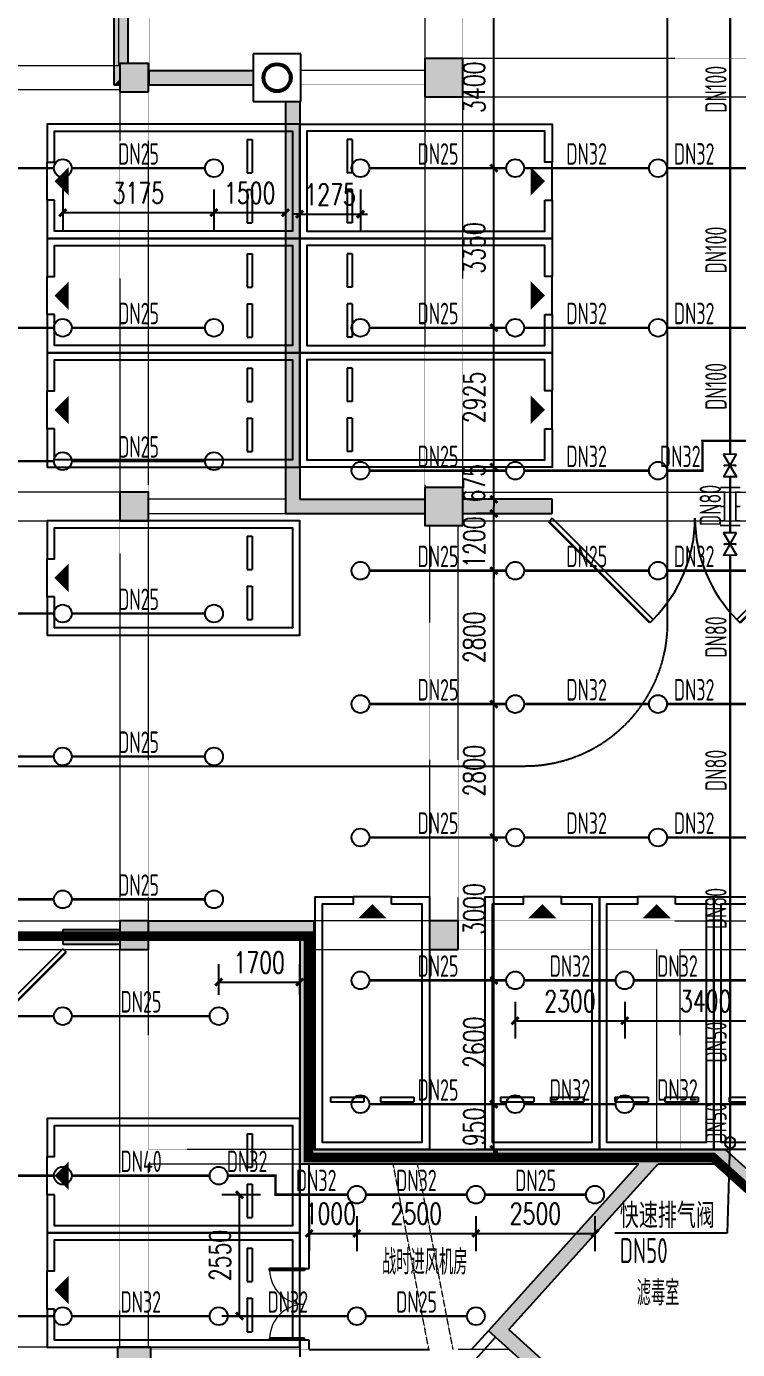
# Model space of a CAD drawing. Extents: x 6824721 to 16538177, y 2478193 to 6665639.
# Drawn here: x 8849452 to 8864383, y 2838751 to 2866526 of the extents above; entities that cross this region are included whole.
import ezdxf

# ---------------------------------------------------------------- set-up
doc = ezdxf.new("R2010")
doc.units = 0
doc.header["$LTSCALE"] = 10
doc.linetypes.add('__DASH', pattern=[0.35, 0.25, -0.1])
doc.linetypes.add('DASH', pattern=[0.35, 0.25, -0.1])
for name, color, linetype in [('0-wo', 8, 'Continuous'), ('00-停车位', 67, 'Continuous'), ('PUB_HATCH', 8, 'Continuous'), ('S-梁-虚线', 4, 'DASH'), ('W-EQUIP_喷头', 7, 'Continuous'), ('W-PIPE-喷淋中', 6, 'Continuous'), ('W-TEXT_喷淋', 7, 'Continuous'), ('W-TWT_DIM', 3, 'Continuous'), ('W-TWT_LEAD', 3, 'Continuous'), ('W-VALVE_喷淋', 7, 'Continuous'), ('WALL', 9, 'Continuous')]:
    doc.layers.add(name, color=color, linetype=linetype)
doc.layers.add('钢梁', color=141, linetype='Continuous', lineweight=18)
doc.styles.add('8B2_02', font='tssdeng.shx', dxfattribs={"width": 0.7, "bigfont": 'TSSDCHN.shx'})
doc.styles.add('_TCH_DIM_T3', font='SIMPLEX', dxfattribs={"width": 0.705882, "bigfont": 'GBCBIG'})
doc.styles.add('_TWT_PIPEDN', font='TSSDENG', dxfattribs={"width": 0.8, "height": 3.5, "bigfont": 'TSSDCHN'})
doc.styles.add('_TWT_SERIAL', font='TSSDENG', dxfattribs={"width": 0.8, "height": 3.5, "bigfont": 'TSSDCHN'})
doc.dimstyles.new('_TWT_ARCH&&150', dxfattribs={"dimtxt": 446.25, "dimasz": 150, "dimexe": 375, "dimexo": 450, "dimgap": 189.375, "dimtad": 1, "dimdec": 0, "dimzin": 0, "dimdsep": 46, "dimtxsty": '_TCH_DIM_T3', "dimblk": 'ARCHTICK', "dimcen": 0.09, "dimclrt": 7, "dimazin": 2, "dimtfac": 1, "dimtdec": 0, "dimtix": 1, "dimtmove": 2, "dimatfit": 3, "dimfxl": 0, "dimtolj": 1, "dimtzin": 0, "dimarcsym": 0})

# ---------------------------------------------------------------- blocks, each defined once
blk = doc.blocks.new('$VALVE_U$00000021')
for points in [[(128, 226), (-131, 224), (131, -224), (-128, -226), (128, 226)], [(108, 1), (-114, -1)]]:
    blk.add_lwpolyline(points)
at = {"const_width": 30, "elevation": 3000}
blk.add_lwpolyline([(111, 1), (-111, -1)], dxfattribs=at)
for p in [(108, 1), (-111, -1, 3000)]:
    blk.add_point(p)
blk = doc.blocks.new('车位2400x5300')
at = {"layer": '00-停车位', "color": 251}
for p, q in [((-875, -1000), (-175, -1000)), ((-875, -1100), (-875, -1000)), ((-875, -1100), (-175, -1100)), ((-175, -1100), (-175, -1000)), ((175, -1000), (875, -1000)), ((175, -1100), (175, -1000)), ((175, -1100), (875, -1100)), ((875, -1100), (875, -1000)), ((400, -5300), (-400, -5300))]:
    blk.add_line(p, q, dxfattribs=at)
blk.add_lwpolyline([(400, -5150), (400, -5300), (1200, -5300), (1200, 0), (-1200, 0), (-1200, -5300), (-400, -5300), (-400, -5150), (-1050, -5150), (-1050, -150), (1050, -150), (1050, -5150), (400, -5150)], dxfattribs=at)
blk.add_lwpolyline([(0, -5150, 0, 600, 0), (0, -4850, 600, 600, 0)], format="xyseb", dxfattribs=at)
blk = doc.blocks.new('_FZH')
blk.add_lwpolyline([(-0.5, -0.5), (0.5, -0.5), (0.5, 0.5), (-0.5, 0.5)], close=True)
at = {"layer": 'PUB_HATCH'}
blk.add_solid([(-0.5, -0.5), (0.5, -0.5), (-0.5, 0.5), (0.5, 0.5)], dxfattribs=at)
blk = doc.blocks.new('$DorLib2D$00000091')
for p, q in [((-0.5, 0.0417), (-0.1464, 0.3952)), ((-0.1464, 0.3952), (-0.1582, 0.407)), ((0.1464, 0.3952), (0.1582, 0.407)), ((0.5, 0.0417), (0.1464, 0.3952)), ((-0.5, 0.0417), (-0.5118, 0.0535)), ((0.5, 0.0417), (0.5118, 0.0535))]:
    blk.add_line(p, q)
at = {"const_width": 0.00833}
for points in [[(-0.5118, 0.0535), (-0.1582, 0.407)], [(0.5118, 0.0535), (0.1582, 0.407)]]:
    blk.add_lwpolyline(points, dxfattribs=at)
for centre, start, end in [((-0.5, 0.0417), 0, 45), ((0.5, 0.0417), 135, 180)]:
    blk.add_arc(centre, 0.5, start, end)
blk = doc.blocks.new('$DorLib2D$00000213')
at = {"color": 0, "linetype": 'DASH', "const_width": 0.02}
blk.add_lwpolyline([(0.5, 0), (-0.5, 0)], dxfattribs=at)
blk = doc.blocks.new('$DorLib2D$00000002')
for p, q in [((-0.5, 0), (-0.5, 0.4875)), ((-0.475, 0.4875), (-0.5, 0.4875)), ((-0.475, 0), (-0.475, 0.4875)), ((0.475, 0), (0.475, 0.4875)), ((0.475, 0.4875), (0.5, 0.4875)), ((0.5, 0), (0.5, 0.4875)), ((-0.5, 0), (-0.475, 0)), ((0.5, 0), (0.475, 0))]:
    blk.add_line(p, q)
at = {"lineweight": 13}
for centre, start, end in [((-0.4875, 0), 0, 88.53072), ((0.4875, 0), 91.46928, 180)]:
    blk.add_arc(centre, 0.4875, start, end, dxfattribs=at)
blk = doc.blocks.new('jkytk')
at = {"layer": 'WALL', "color": 1, "const_width": 200}
for points in [[(8591664, 2868734), (8581726, 2860820), (8579919, 2863088), (8574962, 2859140), (8576768, 2856872), (8573042, 2852788), (8570886, 2854728), (8567106, 2850529), (8569261, 2848589), (8565848, 2844799), (8558488, 2851427), (8549989, 2851427), (8549989, 2856077), (8515539, 2856077)], [(8498859, 2828327), (8482776, 2828327), (8482776, 2792327), (8498891, 2792327), (8498891, 2783328), (8504550, 2783328), (8512897, 2775813), (8515479, 2778680), (8515479, 2788843), (8565856, 2844792), (8558488, 2851427), (8549989, 2851427), (8549989, 2856072), (8515539, 2856072), (8515539, 2864326), (8498940, 2864325), (8498889, 2828327)]]:
    blk.add_lwpolyline(points, dxfattribs=at)
blk = doc.blocks.new('LIANGMOBAN')
at = {"layer": 'S-梁-虚线', "color": 8, "lineweight": 18}
for p, q in [((1981916, 151728), (1981916, 160003)), ((1982566, 151328), (1982566, 160003)), ((1988341, 160003), (1988341, 151878)), ((1989141, 151878), (1989141, 160003)), ((1981916, 151728), (1973716, 151728)), ((1997341, 151878), (1989141, 151878)), ((1988341, 151628), (1985716, 151628)), ((1973716, 151228), (1981941, 151228)), ((1981941, 151178), (1981941, 142778)), ((1982541, 142778), (1982541, 151178)), ((1985716, 151328), (1988341, 151328)), ((1988341, 151078), (1988341, 142878)), ((1989141, 142878), (1989141, 151078)), ((1989141, 151078), (1997341, 151078)), ((1981941, 142778), (1973591, 142778)), ((1989141, 142778), (1997341, 142778)), ((1985416, 142628), (1982541, 142628)), ((1982541, 142328), (1985416, 142328)), ((1973591, 142178), (1981941, 142178)), ((1981941, 142178), (1981941, 133778)), ((1982541, 133778), (1982541, 142178)), ((1988441, 142078), (1988441, 133778)), ((1989041, 133778), (1989041, 142078)), ((1989141, 142178), (1997341, 142178)), ((1973566, 133778), (1981941, 133778)), ((1988441, 133778), (1986016, 133778)), ((1989041, 133778), (1997441, 133778)), ((1973541, 133178), (1981941, 133178)), ((1981941, 124828), (1981941, 133178)), ((1982541, 128978), (1982541, 133178)), ((1986016, 133178), (1988441, 133178)), ((1989041, 133178), (1993207, 133178)), ((1993207, 133178), (1993207, 128978)), ((1993707, 133178), (1997441, 133178)), ((1993707, 128978), (1993707, 133178)), ((1985716, 128978), (1982541, 128978)), ((1982541, 124828), (1982541, 128678)), ((1982541, 128678), (1985716, 128678)), ((1988429, 124778), (1987679, 128678)), ((1988938, 124778), (1988188, 128678)), ((1981891, 124828), (1973591, 124828)), ((1982591, 124778), (1988429, 124778)), ((1990120, 124778), (1989041, 124778))]:
    blk.add_line(p, q, dxfattribs=at)
blk = doc.blocks.new('_ArchTick')
at = {"color": 0, "linetype": 'ByBlock', "const_width": 0.4}
blk.add_lwpolyline([(-0.5, -0.5), (0.5, 0.5)], dxfattribs=at)
blk = doc.blocks.new('*D454')
at = {"layer": 'Defpoints', "color": 0, "transparency": 16777216}
for p in [(8859714, 2846501), (8862014, 2846501), (8862014, 2845653)]:
    blk.add_point(p, dxfattribs=at)
at = {"layer": 'W-TWT_DIM', "color": 0, "lineweight": -2, "transparency": 16777216}
for p, q in [((8859714, 2846051), (8859714, 2845278)), ((8862014, 2846051), (8862014, 2845278)), ((8859714, 2845653), (8862014, 2845653))]:
    blk.add_line(p, q, dxfattribs=at)
at = {"layer": 'W-TWT_DIM', "color": 0, "lineweight": -2, "transparency": 16777216, "xscale": 150, "yscale": 150, "zscale": 150, "rotation": 180}
blk.add_blockref('_ArchTick', (8859714, 2845653), dxfattribs=at)
at = {"layer": 'W-TWT_DIM', "color": 0, "lineweight": -2, "transparency": 16777216, "xscale": 150, "yscale": 150, "zscale": 150}
blk.add_blockref('_ArchTick', (8862014, 2845653), dxfattribs=at)
at = {"layer": 'W-TWT_DIM', "color": 7, "transparency": 16777216, "insert": (8860864, 2846066), "char_height": 446.2, "attachment_point": 5, "style": '_TCH_DIM_T3'}
blk.add_mtext('\\A1;2300', dxfattribs=at)
blk = doc.blocks.new('*D455')
at = {"layer": 'Defpoints', "color": 0, "transparency": 16777216}
for p in [(8862014, 2846501), (8865414, 2846501), (8865414, 2845653)]:
    blk.add_point(p, dxfattribs=at)
at = {"layer": 'W-TWT_DIM', "color": 0, "lineweight": -2, "transparency": 16777216}
for p, q in [((8862014, 2846051), (8862014, 2845278)), ((8865414, 2846051), (8865414, 2845278)), ((8862014, 2845653), (8865414, 2845653))]:
    blk.add_line(p, q, dxfattribs=at)
at = {"layer": 'W-TWT_DIM', "color": 0, "lineweight": -2, "transparency": 16777216, "xscale": 150, "yscale": 150, "zscale": 150, "rotation": 180}
blk.add_blockref('_ArchTick', (8862014, 2845653), dxfattribs=at)
at = {"layer": 'W-TWT_DIM', "color": 0, "lineweight": -2, "transparency": 16777216, "xscale": 150, "yscale": 150, "zscale": 150}
blk.add_blockref('_ArchTick', (8865414, 2845653), dxfattribs=at)
at = {"layer": 'W-TWT_DIM', "color": 7, "transparency": 16777216, "insert": (8863714, 2846066), "char_height": 446.2, "attachment_point": 5, "style": '_TCH_DIM_T3'}
blk.add_mtext('\\A1;3400', dxfattribs=at)
blk = doc.blocks.new('*D569')
at = {"layer": 'Defpoints', "color": 0, "transparency": 16777216}
for p in [(8853927, 2842001), (8854813, 2842001), (8854813, 2839451)]:
    blk.add_point(p, dxfattribs=at)
at = {"layer": 'W-TWT_DIM', "color": 0, "lineweight": -2, "transparency": 16777216}
for p, q in [((8854363, 2842001), (8853552, 2842001)), ((8853927, 2839451), (8853927, 2842001)), ((8854363, 2839451), (8853552, 2839451))]:
    blk.add_line(p, q, dxfattribs=at)
at = {"layer": 'W-TWT_DIM', "color": 0, "lineweight": -2, "transparency": 16777216, "xscale": 150, "yscale": 150, "zscale": 150}
for p, rotation in [((8853927, 2842001), 90), ((8853927, 2839451), 270)]:
    blk.add_blockref('_ArchTick', p, dxfattribs=dict(at, rotation=rotation))
at = {"layer": 'W-TWT_DIM', "color": 7, "transparency": 16777216, "insert": (8853515, 2840726), "char_height": 446.2, "attachment_point": 5, "rotation": 90, "style": '_TCH_DIM_T3'}
blk.add_mtext('\\A1;2550', dxfattribs=at)
blk = doc.blocks.new('*D572')
at = {"layer": 'Defpoints', "color": 0, "transparency": 16777216}
for p in [(8855189, 2846466), (8853489, 2845751), (8855189, 2845751)]:
    blk.add_point(p, dxfattribs=at)
at = {"layer": 'W-TWT_DIM', "color": 0, "lineweight": -2, "transparency": 16777216}
for p, q in [((8853489, 2846201), (8853489, 2846841)), ((8855189, 2846201), (8855189, 2846841)), ((8853489, 2846466), (8855189, 2846466))]:
    blk.add_line(p, q, dxfattribs=at)
at = {"layer": 'W-TWT_DIM', "color": 0, "lineweight": -2, "transparency": 16777216, "xscale": 150, "yscale": 150, "zscale": 150, "rotation": 180}
blk.add_blockref('_ArchTick', (8853489, 2846466), dxfattribs=at)
at = {"layer": 'W-TWT_DIM', "color": 0, "lineweight": -2, "transparency": 16777216, "xscale": 150, "yscale": 150, "zscale": 150}
blk.add_blockref('_ArchTick', (8855189, 2846466), dxfattribs=at)
at = {"layer": 'W-TWT_DIM', "color": 7, "transparency": 16777216, "insert": (8854339, 2846878), "char_height": 446.2, "attachment_point": 5, "style": '_TCH_DIM_T3'}
blk.add_mtext('\\A1;1700', dxfattribs=at)
blk = doc.blocks.new('*D635')
at = {"layer": 'Defpoints', "color": 0, "transparency": 16777216}
for p in [(8859267, 2857276), (8859714, 2857276), (8859714, 2856601)]:
    blk.add_point(p, dxfattribs=at)
at = {"layer": 'W-TWT_DIM', "color": 0, "lineweight": -2, "transparency": 16777216}
for p, q in [((8859264, 2857276), (8858892, 2857276)), ((8859267, 2857276), (8859267, 2857426)), ((8859267, 2856601), (8859267, 2857276)), ((8859264, 2856601), (8858892, 2856601)), ((8859267, 2856601), (8859267, 2856451))]:
    blk.add_line(p, q, dxfattribs=at)
at = {"layer": 'W-TWT_DIM', "color": 0, "lineweight": -2, "transparency": 16777216, "xscale": 150, "yscale": 150, "zscale": 150}
for p, rotation in [((8859267, 2857276), 270), ((8859267, 2856601), 90)]:
    blk.add_blockref('_ArchTick', p, dxfattribs=dict(at, rotation=rotation))
at = {"layer": 'W-TWT_DIM', "color": 7, "transparency": 16777216, "insert": (8858854, 2856939), "char_height": 446.2, "attachment_point": 5, "rotation": 90, "style": '_TCH_DIM_T3'}
blk.add_mtext('\\A1;675', dxfattribs=at)
blk = doc.blocks.new('*D636')
at = {"layer": 'Defpoints', "color": 0, "transparency": 16777216}
for p in [(8859267, 2860201), (8859714, 2860201), (8859714, 2857276)]:
    blk.add_point(p, dxfattribs=at)
at = {"layer": 'W-TWT_DIM', "color": 0, "lineweight": -2, "transparency": 16777216}
for p, q in [((8859264, 2860201), (8858892, 2860201)), ((8859267, 2857276), (8859267, 2860201)), ((8859264, 2857276), (8858892, 2857276))]:
    blk.add_line(p, q, dxfattribs=at)
at = {"layer": 'W-TWT_DIM', "color": 0, "lineweight": -2, "transparency": 16777216, "xscale": 150, "yscale": 150, "zscale": 150}
for p, rotation in [((8859267, 2860201), 90), ((8859267, 2857276), 270)]:
    blk.add_blockref('_ArchTick', p, dxfattribs=dict(at, rotation=rotation))
at = {"layer": 'W-TWT_DIM', "color": 7, "transparency": 16777216, "insert": (8858854, 2858739), "char_height": 446.2, "attachment_point": 5, "rotation": 90, "style": '_TCH_DIM_T3'}
blk.add_mtext('\\A1;2925', dxfattribs=at)
blk = doc.blocks.new('*D637')
at = {"layer": 'Defpoints', "color": 0, "transparency": 16777216}
for p in [(8859267, 2863551), (8859714, 2863551), (8859714, 2860201)]:
    blk.add_point(p, dxfattribs=at)
at = {"layer": 'W-TWT_DIM', "color": 0, "lineweight": -2, "transparency": 16777216}
for p, q in [((8859264, 2863551), (8858892, 2863551)), ((8859267, 2860201), (8859267, 2863551)), ((8859264, 2860201), (8858892, 2860201))]:
    blk.add_line(p, q, dxfattribs=at)
at = {"layer": 'W-TWT_DIM', "color": 0, "lineweight": -2, "transparency": 16777216, "xscale": 150, "yscale": 150, "zscale": 150}
for p, rotation in [((8859267, 2863551), 90), ((8859267, 2860201), 270)]:
    blk.add_blockref('_ArchTick', p, dxfattribs=dict(at, rotation=rotation))
at = {"layer": 'W-TWT_DIM', "color": 7, "transparency": 16777216, "insert": (8858854, 2861876), "char_height": 446.2, "attachment_point": 5, "rotation": 90, "style": '_TCH_DIM_T3'}
blk.add_mtext('\\A1;3350', dxfattribs=at)
blk = doc.blocks.new('*D638')
at = {"layer": 'Defpoints', "color": 0, "transparency": 16777216}
for p in [(8859267, 2866951), (8859714, 2866951), (8859714, 2863551)]:
    blk.add_point(p, dxfattribs=at)
at = {"layer": 'W-TWT_DIM', "color": 0, "lineweight": -2, "transparency": 16777216}
for p, q in [((8859264, 2866951), (8858892, 2866951)), ((8859267, 2863551), (8859267, 2866951)), ((8859264, 2863551), (8858892, 2863551))]:
    blk.add_line(p, q, dxfattribs=at)
at = {"layer": 'W-TWT_DIM', "color": 0, "lineweight": -2, "transparency": 16777216, "xscale": 150, "yscale": 150, "zscale": 150}
for p, rotation in [((8859267, 2866951), 90), ((8859267, 2863551), 270)]:
    blk.add_blockref('_ArchTick', p, dxfattribs=dict(at, rotation=rotation))
at = {"layer": 'W-TWT_DIM', "color": 7, "transparency": 16777216, "insert": (8858854, 2865251), "char_height": 446.2, "attachment_point": 5, "rotation": 90, "style": '_TCH_DIM_T3'}
blk.add_mtext('\\A1;3400', dxfattribs=at)
blk = doc.blocks.new('*D653')
at = {"layer": 'Defpoints', "color": 0, "transparency": 16777216}
for p in [(8855389, 2842001), (8856389, 2842001), (8856389, 2841190)]:
    blk.add_point(p, dxfattribs=at)
at = {"layer": 'W-TWT_DIM', "color": 0, "lineweight": -2, "transparency": 16777216}
for p, q in [((8855389, 2841551), (8855389, 2840815)), ((8856389, 2841551), (8856389, 2840815)), ((8855389, 2841190), (8856389, 2841190))]:
    blk.add_line(p, q, dxfattribs=at)
at = {"layer": 'W-TWT_DIM', "color": 0, "lineweight": -2, "transparency": 16777216, "xscale": 150, "yscale": 150, "zscale": 150, "rotation": 180}
blk.add_blockref('_ArchTick', (8855389, 2841190), dxfattribs=at)
at = {"layer": 'W-TWT_DIM', "color": 0, "lineweight": -2, "transparency": 16777216, "xscale": 150, "yscale": 150, "zscale": 150}
blk.add_blockref('_ArchTick', (8856389, 2841190), dxfattribs=at)
at = {"layer": 'W-TWT_DIM', "color": 7, "transparency": 16777216, "insert": (8855832, 2841603), "char_height": 446.2, "attachment_point": 5, "style": '_TCH_DIM_T3'}
blk.add_mtext('\\A1;1000', dxfattribs=at)
blk = doc.blocks.new('*D654')
at = {"layer": 'Defpoints', "color": 0, "transparency": 16777216}
for p in [(8856389, 2842001), (8858889, 2842001), (8858889, 2841190)]:
    blk.add_point(p, dxfattribs=at)
at = {"layer": 'W-TWT_DIM', "color": 0, "lineweight": -2, "transparency": 16777216}
for p, q in [((8856389, 2841551), (8856389, 2840815)), ((8858889, 2841551), (8858889, 2840815)), ((8856389, 2841190), (8858889, 2841190))]:
    blk.add_line(p, q, dxfattribs=at)
at = {"layer": 'W-TWT_DIM', "color": 0, "lineweight": -2, "transparency": 16777216, "xscale": 150, "yscale": 150, "zscale": 150, "rotation": 180}
blk.add_blockref('_ArchTick', (8856389, 2841190), dxfattribs=at)
at = {"layer": 'W-TWT_DIM', "color": 0, "lineweight": -2, "transparency": 16777216, "xscale": 150, "yscale": 150, "zscale": 150}
blk.add_blockref('_ArchTick', (8858889, 2841190), dxfattribs=at)
at = {"layer": 'W-TWT_DIM', "color": 7, "transparency": 16777216, "insert": (8857639, 2841603), "char_height": 446.2, "attachment_point": 5, "style": '_TCH_DIM_T3'}
blk.add_mtext('\\A1;2500', dxfattribs=at)
blk = doc.blocks.new('*D655')
at = {"layer": 'Defpoints', "color": 0, "transparency": 16777216}
for p in [(8858889, 2842001), (8861389, 2842001), (8861389, 2841190)]:
    blk.add_point(p, dxfattribs=at)
at = {"layer": 'W-TWT_DIM', "color": 0, "lineweight": -2, "transparency": 16777216}
for p, q in [((8858889, 2841551), (8858889, 2840815)), ((8861389, 2841551), (8861389, 2840815)), ((8858889, 2841190), (8861389, 2841190))]:
    blk.add_line(p, q, dxfattribs=at)
at = {"layer": 'W-TWT_DIM', "color": 0, "lineweight": -2, "transparency": 16777216, "xscale": 150, "yscale": 150, "zscale": 150, "rotation": 180}
blk.add_blockref('_ArchTick', (8858889, 2841190), dxfattribs=at)
at = {"layer": 'W-TWT_DIM', "color": 0, "lineweight": -2, "transparency": 16777216, "xscale": 150, "yscale": 150, "zscale": 150}
blk.add_blockref('_ArchTick', (8861389, 2841190), dxfattribs=at)
at = {"layer": 'W-TWT_DIM', "color": 7, "transparency": 16777216, "insert": (8860139, 2841603), "char_height": 446.2, "attachment_point": 5, "style": '_TCH_DIM_T3'}
blk.add_mtext('\\A1;2500', dxfattribs=at)
blk = doc.blocks.new('*D1170')
at = {"layer": 'Defpoints', "color": 0, "transparency": 16777216}
for p in [(8859267, 2843901), (8859714, 2843901), (8859714, 2842951)]:
    blk.add_point(p, dxfattribs=at)
at = {"layer": 'W-TWT_DIM', "color": 0, "lineweight": -2, "transparency": 16777216}
for p, q in [((8859264, 2843901), (8858892, 2843901)), ((8859267, 2843901), (8859267, 2844051)), ((8859267, 2842951), (8859267, 2843901)), ((8859264, 2842951), (8858892, 2842951)), ((8859267, 2842951), (8859267, 2842801))]:
    blk.add_line(p, q, dxfattribs=at)
at = {"layer": 'W-TWT_DIM', "color": 0, "lineweight": -2, "transparency": 16777216, "xscale": 150, "yscale": 150, "zscale": 150}
for p, rotation in [((8859267, 2843901), 270), ((8859267, 2842951), 90)]:
    blk.add_blockref('_ArchTick', p, dxfattribs=dict(at, rotation=rotation))
at = {"layer": 'W-TWT_DIM', "color": 7, "transparency": 16777216, "insert": (8858854, 2843426), "char_height": 446.2, "attachment_point": 5, "rotation": 90, "style": '_TCH_DIM_T3'}
blk.add_mtext('\\A1;950', dxfattribs=at)
blk = doc.blocks.new('*D1171')
at = {"layer": 'Defpoints', "color": 0, "transparency": 16777216}
for p in [(8859267, 2846501), (8859714, 2846501), (8859714, 2843901)]:
    blk.add_point(p, dxfattribs=at)
at = {"layer": 'W-TWT_DIM', "color": 0, "lineweight": -2, "transparency": 16777216}
for p, q in [((8859264, 2846501), (8858892, 2846501)), ((8859267, 2843901), (8859267, 2846501)), ((8859264, 2843901), (8858892, 2843901))]:
    blk.add_line(p, q, dxfattribs=at)
at = {"layer": 'W-TWT_DIM', "color": 0, "lineweight": -2, "transparency": 16777216, "xscale": 150, "yscale": 150, "zscale": 150}
for p, rotation in [((8859267, 2846501), 90), ((8859267, 2843901), 270)]:
    blk.add_blockref('_ArchTick', p, dxfattribs=dict(at, rotation=rotation))
at = {"layer": 'W-TWT_DIM', "color": 7, "transparency": 16777216, "insert": (8858854, 2845201), "char_height": 446.2, "attachment_point": 5, "rotation": 90, "style": '_TCH_DIM_T3'}
blk.add_mtext('\\A1;2600', dxfattribs=at)
blk = doc.blocks.new('*D1172')
at = {"layer": 'Defpoints', "color": 0, "transparency": 16777216}
for p in [(8859267, 2849501), (8859714, 2849501), (8859714, 2846501)]:
    blk.add_point(p, dxfattribs=at)
at = {"layer": 'W-TWT_DIM', "color": 0, "lineweight": -2, "transparency": 16777216}
for p, q in [((8859264, 2849501), (8858892, 2849501)), ((8859267, 2846501), (8859267, 2849501)), ((8859264, 2846501), (8858892, 2846501))]:
    blk.add_line(p, q, dxfattribs=at)
at = {"layer": 'W-TWT_DIM', "color": 0, "lineweight": -2, "transparency": 16777216, "xscale": 150, "yscale": 150, "zscale": 150}
for p, rotation in [((8859267, 2849501), 90), ((8859267, 2846501), 270)]:
    blk.add_blockref('_ArchTick', p, dxfattribs=dict(at, rotation=rotation))
at = {"layer": 'W-TWT_DIM', "color": 7, "transparency": 16777216, "insert": (8858854, 2848001), "char_height": 446.2, "attachment_point": 5, "rotation": 90, "style": '_TCH_DIM_T3'}
blk.add_mtext('\\A1;3000', dxfattribs=at)
blk = doc.blocks.new('*D1173')
at = {"layer": 'Defpoints', "color": 0, "transparency": 16777216}
for p in [(8859267, 2852301), (8859714, 2852301), (8859714, 2849501)]:
    blk.add_point(p, dxfattribs=at)
at = {"layer": 'W-TWT_DIM', "color": 0, "lineweight": -2, "transparency": 16777216}
for p, q in [((8859264, 2852301), (8858892, 2852301)), ((8859267, 2849501), (8859267, 2852301)), ((8859264, 2849501), (8858892, 2849501))]:
    blk.add_line(p, q, dxfattribs=at)
at = {"layer": 'W-TWT_DIM', "color": 0, "lineweight": -2, "transparency": 16777216, "xscale": 150, "yscale": 150, "zscale": 150}
for p, rotation in [((8859267, 2852301), 90), ((8859267, 2849501), 270)]:
    blk.add_blockref('_ArchTick', p, dxfattribs=dict(at, rotation=rotation))
at = {"layer": 'W-TWT_DIM', "color": 7, "transparency": 16777216, "insert": (8858854, 2850901), "char_height": 446.2, "attachment_point": 5, "rotation": 90, "style": '_TCH_DIM_T3'}
blk.add_mtext('\\A1;2800', dxfattribs=at)
blk = doc.blocks.new('*D1174')
at = {"layer": 'Defpoints', "color": 0, "transparency": 16777216}
for p in [(8859267, 2855101), (8859714, 2855101), (8859714, 2852301)]:
    blk.add_point(p, dxfattribs=at)
at = {"layer": 'W-TWT_DIM', "color": 0, "lineweight": -2, "transparency": 16777216}
for p, q in [((8859264, 2855101), (8858892, 2855101)), ((8859267, 2852301), (8859267, 2855101)), ((8859264, 2852301), (8858892, 2852301))]:
    blk.add_line(p, q, dxfattribs=at)
at = {"layer": 'W-TWT_DIM', "color": 0, "lineweight": -2, "transparency": 16777216, "xscale": 150, "yscale": 150, "zscale": 150}
for p, rotation in [((8859267, 2855101), 90), ((8859267, 2852301), 270)]:
    blk.add_blockref('_ArchTick', p, dxfattribs=dict(at, rotation=rotation))
at = {"layer": 'W-TWT_DIM', "color": 7, "transparency": 16777216, "insert": (8858854, 2853701), "char_height": 446.2, "attachment_point": 5, "rotation": 90, "style": '_TCH_DIM_T3'}
blk.add_mtext('\\A1;2800', dxfattribs=at)
blk = doc.blocks.new('*D1175')
at = {"layer": 'Defpoints', "color": 0, "transparency": 16777216}
for p in [(8859267, 2856301), (8859714, 2856301), (8859714, 2855101)]:
    blk.add_point(p, dxfattribs=at)
at = {"layer": 'W-TWT_DIM', "color": 0, "lineweight": -2, "transparency": 16777216}
for p, q in [((8859267, 2856301), (8859267, 2856451)), ((8859264, 2856301), (8858892, 2856301)), ((8859267, 2855101), (8859267, 2856301)), ((8859264, 2855101), (8858892, 2855101)), ((8859267, 2855101), (8859267, 2854951))]:
    blk.add_line(p, q, dxfattribs=at)
at = {"layer": 'W-TWT_DIM', "color": 0, "lineweight": -2, "transparency": 16777216, "xscale": 150, "yscale": 150, "zscale": 150}
for p, rotation in [((8859267, 2856301), 270), ((8859267, 2855101), 90)]:
    blk.add_blockref('_ArchTick', p, dxfattribs=dict(at, rotation=rotation))
at = {"layer": 'W-TWT_DIM', "color": 7, "transparency": 16777216, "insert": (8858854, 2855701), "char_height": 446.2, "attachment_point": 5, "rotation": 90, "style": '_TCH_DIM_T3'}
blk.add_mtext('\\A1;1200', dxfattribs=at)
blk = doc.blocks.new('*D1188')
at = {"layer": 'Defpoints', "color": 0, "transparency": 16777216}
for p in [(8850214, 2863551), (8853389, 2863551), (8853389, 2862618)]:
    blk.add_point(p, dxfattribs=at)
at = {"layer": 'W-TWT_DIM', "color": 0, "lineweight": -2, "transparency": 16777216}
for p, q in [((8850214, 2863101), (8850214, 2862243)), ((8853389, 2863101), (8853389, 2862243)), ((8850214, 2862618), (8853389, 2862618))]:
    blk.add_line(p, q, dxfattribs=at)
at = {"layer": 'W-TWT_DIM', "color": 0, "lineweight": -2, "transparency": 16777216, "xscale": 150, "yscale": 150, "zscale": 150, "rotation": 180}
blk.add_blockref('_ArchTick', (8850214, 2862618), dxfattribs=at)
at = {"layer": 'W-TWT_DIM', "color": 0, "lineweight": -2, "transparency": 16777216, "xscale": 150, "yscale": 150, "zscale": 150}
blk.add_blockref('_ArchTick', (8853389, 2862618), dxfattribs=at)
at = {"layer": 'W-TWT_DIM', "color": 7, "transparency": 16777216, "insert": (8851802, 2863031), "char_height": 446.2, "attachment_point": 5, "style": '_TCH_DIM_T3'}
blk.add_mtext('\\A1;3175', dxfattribs=at)
blk = doc.blocks.new('*D1189')
at = {"layer": 'Defpoints', "color": 0, "transparency": 16777216}
for p in [(8853389, 2863551), (8854889, 2863551), (8854889, 2862618)]:
    blk.add_point(p, dxfattribs=at)
at = {"layer": 'W-TWT_DIM', "color": 0, "lineweight": -2, "transparency": 16777216}
for p, q in [((8853389, 2863101), (8853389, 2862243)), ((8854889, 2863101), (8854889, 2862243)), ((8853389, 2862618), (8854889, 2862618))]:
    blk.add_line(p, q, dxfattribs=at)
at = {"layer": 'W-TWT_DIM', "color": 0, "lineweight": -2, "transparency": 16777216, "xscale": 150, "yscale": 150, "zscale": 150, "rotation": 180}
blk.add_blockref('_ArchTick', (8853389, 2862618), dxfattribs=at)
at = {"layer": 'W-TWT_DIM', "color": 0, "lineweight": -2, "transparency": 16777216, "xscale": 150, "yscale": 150, "zscale": 150}
blk.add_blockref('_ArchTick', (8854889, 2862618), dxfattribs=at)
at = {"layer": 'W-TWT_DIM', "color": 7, "transparency": 16777216, "insert": (8854139, 2863031), "char_height": 446.2, "attachment_point": 5, "style": '_TCH_DIM_T3'}
blk.add_mtext('\\A1;1500', dxfattribs=at)
blk = doc.blocks.new('*D1199')
at = {"layer": 'Defpoints', "color": 0, "transparency": 16777216}
for p in [(8855189, 2863551), (8856464, 2863551), (8856464, 2862584)]:
    blk.add_point(p, dxfattribs=at)
at = {"layer": 'W-TWT_DIM', "color": 0, "lineweight": -2, "transparency": 16777216}
for p, q in [((8855189, 2863101), (8855189, 2862209)), ((8856464, 2863101), (8856464, 2862209)), ((8855189, 2862584), (8855039, 2862584)), ((8855189, 2862584), (8856464, 2862584)), ((8856464, 2862584), (8856614, 2862584))]:
    blk.add_line(p, q, dxfattribs=at)
at = {"layer": 'W-TWT_DIM', "color": 0, "lineweight": -2, "transparency": 16777216, "xscale": 150, "yscale": 150, "zscale": 150}
blk.add_blockref('_ArchTick', (8855189, 2862584), dxfattribs=at)
at = {"layer": 'W-TWT_DIM', "color": 0, "lineweight": -2, "transparency": 16777216, "xscale": 150, "yscale": 150, "zscale": 150, "rotation": 180}
blk.add_blockref('_ArchTick', (8856464, 2862584), dxfattribs=at)
at = {"layer": 'W-TWT_DIM', "color": 7, "transparency": 16777216, "insert": (8855827, 2862997), "char_height": 446.2, "attachment_point": 5, "style": '_TCH_DIM_T3'}
blk.add_mtext('\\A1;1275', dxfattribs=at)
blk = doc.blocks.new('$TwtSys$00000125')
blk.add_circle((0, 0, 0), 1)
blk = doc.blocks.new('$VALVE$00000551')
at = {"const_width": 30}
for points in [[(-332, -177), (-332, 175)], [(-2, 100), (-252, 100), (-252, 175)], [(-2, 100), (-2, 175)], [(-2, 100), (248, 100), (248, 175)], [(332, -175), (332, 177)], [(-252, -175), (-252, -100), (-2, -100)], [(-2, -175), (-2, -100)], [(248, -175), (248, -100), (-2, -100)]]:
    blk.add_lwpolyline(points, dxfattribs=at)
blk = doc.blocks.new('*X173')
at = {"color": 0}
for p, q in [((67765, 41337), (67838, 41410)), ((67846, 41260), (67765, 41341)), ((67766, 41321), (67854, 41409)), ((67828, 41261), (67766, 41323)), ((67861, 41263), (67768, 41356)), ((67769, 41358), (67817, 41406)), ((67770, 41307), (67868, 41405)), ((67874, 41268), (67773, 41369)), ((67776, 41295), (67880, 41399)), ((67799, 41272), (67777, 41294)), ((67885, 41275), (67780, 41380)), ((67784, 41285), (67890, 41391)), ((67894, 41283), (67788, 41389)), ((67793, 41277), (67898, 41382)), ((67902, 41293), (67798, 41397)), ((67804, 41269), (67906, 41371)), ((67908, 41304), (67809, 41403)), ((67816, 41264), (67911, 41359)), ((67913, 41318), (67822, 41408)), ((67830, 41261), (67914, 41345)), ((67915, 41333), (67838, 41410)), ((67848, 41260), (67914, 41327)), ((67913, 41353), (67858, 41408)), ((67872, 41267), (67908, 41303))]:
    blk.add_line(p, q, dxfattribs=at)
blk = doc.blocks.new('$VALVE$00000374')
at = {"elevation": 0}
blk.add_lwpolyline([(-63, 0, 1), (63, 0, 1), (-63, 0, 1.063538)], format="xyb", dxfattribs=at)
at = {"color": 7}
for radius in [6.64, 4.98]:
    blk.add_circle((0, 0, 0), radius, dxfattribs=at)
for p in [(-63, 0, 0), (63, 0, 0)]:
    blk.add_point(p)
at = {"color": 7, "xscale": 0.0637181236379547, "yscale": 0.0637181236379547, "zscale": 0.0637181236379547}
blk.add_blockref('*X173', (-4323, -2634, 0), dxfattribs=at)

msp = doc.modelspace()

# ---------------------------------------------------------------- hatches: boundary and pattern name
at = {"layer": '0-wo'}
for points in [[(8851414.1, 2865426.5), (8851414.1, 2865751.5), (8851589.1, 2865751.5), (8851589.1, 2867526.5), (8851289.1, 2867526.5), (8851289.1, 2865301.5)], [(8854214.1, 2865301.5), (8854214.1, 2865601.5), (8852014.1, 2865601.5), (8852014.1, 2865301.5)], [(8851414.1, 2865301.5), (8851414.1, 2865426.5), (8851289.1, 2865301.5)], [(8855189.1, 2864951.5), (8854889.1, 2864951.5), (8854889.1, 2856301.5), (8855189.1, 2856601.5)], [(8857814.1, 2856301.5), (8857814.1, 2856601.5), (8855189.1, 2856601.5), (8854889.1, 2856301.5)], [(8858614.1, 2856601.5), (8858614.1, 2856301.5), (8860489.1, 2856301.5), (8860489.1, 2856601.5)], [(8851414.1, 2847264.6), (8851414.1, 2847564.6), (8850214.1, 2847564.6), (8850214.1, 2847264.6)], [(8852014.1, 2847751.5), (8852014.1, 2847451.5), (8855189.1, 2847451.5), (8855489.1, 2847751.5)], [(8855489.1, 2847751.5), (8855189.1, 2847451.5), (8855189.1, 2842651.5), (8855489.1, 2842951.5)], [(8855489.1, 2842951.5), (8855189.1, 2842651.5), (8862310, 2842651.5), (8862556.9, 2842751.5), (8862646.9, 2842951.5)], [(8862556.9, 2842751.5), (8862713.7, 2842651.5), (8864004.5, 2842651.5), (8864119.6, 2842951.5), (8862646.9, 2842951.5)], [(8865372.4, 2841419.8), (8865573.2, 2841642.7), (8864119.6, 2842951.5), (8864004.5, 2842651.5)], [(8859154.3, 2839146.7), (8859577.9, 2839168.9), (8862713.7, 2842651.5), (8862556.9, 2842751.5), (8862310, 2842651.5)], [(8862082.3, 2836644.8), (8862290.4, 2836726.6), (8859577.9, 2839168.9), (8859154.3, 2839146.7), (8861866.7, 2836704.3)]]:
    msp.add_hatch(color=8, dxfattribs=at).paths.add_polyline_path(points)
at = {"layer": 'W-PIPE-喷淋中'}
for points in [[(8863645.4, 2857826.6), (8863645.4, 2857852.8), (8863619.1, 2857852.8)], [(8863645.4, 2857826.6), (8863619.1, 2857826.6), (8863619.1, 2857852.8)], [(8863645.4, 2857201.5), (8863645.4, 2857175.2), (8863671.6, 2857175.2)], [(8863645.4, 2857201.5), (8863671.6, 2857201.5), (8863671.6, 2857175.2)], [(8854679.8, 2842401.5), (8854679.8, 2842427.7), (8854706, 2842427.7)], [(8854679.8, 2842401.5), (8854706, 2842401.5), (8854706, 2842427.7)], [(8854679.8, 2842001.5), (8854679.8, 2841975.2), (8854653.5, 2841975.2)], [(8854679.8, 2842001.5), (8854653.5, 2842001.5), (8854653.5, 2841975.2)]]:
    msp.add_hatch(color=256, dxfattribs=at).paths.add_polyline_path(points)

# ---------------------------------------------------------------- linework, layer by layer
at = {"layer": '0-wo', "color": 8}
for p, q in [((8851289.1, 2867526.5), (8851289.1, 2865301.5)), ((8851589.1, 2865751.5), (8851589.1, 2867526.5)), ((8855214.1, 2865951.5), (8854214.1, 2865951.5)), ((8854214.1, 2865951.5), (8854214.1, 2864951.5)), ((8855214.1, 2865951.5), (8854214.1, 2865951.5)), ((8854214.1, 2865951.5), (8854214.1, 2864951.5)), ((8855214.1, 2864951.5), (8855214.1, 2865951.5)), ((8855214.1, 2864951.5), (8855214.1, 2865951.5)), ((8852014.1, 2865601.5), (8854214.1, 2865601.5)), ((8851289.1, 2865301.5), (8851414.1, 2865301.5)), ((8852014.1, 2865301.5), (8854214.1, 2865301.5)), ((8854214.1, 2864951.5), (8855214.1, 2864951.5)), ((8854214.1, 2864951.5), (8855214.1, 2864951.5)), ((8854889.1, 2864951.5), (8854889.1, 2856301.5)), ((8855189.1, 2864951.5), (8855189.1, 2856601.5)), ((8855189.1, 2856601.5), (8857814.1, 2856601.5)), ((8860489.1, 2856601.5), (8858614.1, 2856601.5)), ((8860489.1, 2856301.5), (8860489.1, 2856601.5)), ((8854889.1, 2856301.5), (8857814.1, 2856301.5)), ((8858614.1, 2856301.5), (8860489.1, 2856301.5)), ((8851414.1, 2847564.6), (8850214.1, 2847564.6)), ((8850214.1, 2847564.6), (8850214.1, 2847264.6)), ((8851414.1, 2847564.6), (8850214.1, 2847564.6)), ((8850214.1, 2847564.6), (8850214.1, 2847264.6)), ((8852014.1, 2847751.5), (8855489.1, 2847751.5)), ((8855489.1, 2847751.5), (8855489.1, 2842951.5)), ((8850214.1, 2847264.6), (8851414.1, 2847264.6)), ((8850214.1, 2847264.6), (8851414.1, 2847264.6)), ((8852014.1, 2847451.5), (8855189.1, 2847451.5)), ((8855189.1, 2847451.5), (8855189.1, 2842651.5)), ((8855489.1, 2842951.5), (8862646.9, 2842951.5)), ((8862646.9, 2842951.5), (8864119.6, 2842951.5)), ((8865573.2, 2841642.7), (8864119.6, 2842951.5)), ((8855189.1, 2842651.5), (8855189.1, 2840451.5)), ((8855189.1, 2842651.5), (8862310, 2842651.5)), ((8855389.1, 2840451.5), (8855389.1, 2842651.5)), ((8859154.3, 2839146.7), (8862310, 2842651.5)), ((8859577.9, 2839168.9), (8862713.7, 2842651.5)), ((8862713.7, 2842651.5), (8864004.5, 2842651.5)), ((8865372.4, 2841419.8), (8864004.5, 2842651.5)), ((8855189.1, 2840451.5), (8855389.1, 2840451.5)), ((8862290.4, 2836726.6), (8859577.9, 2839168.9)), ((8855389.1, 2838951.5), (8855189.1, 2838951.5)), ((8855189.1, 2838951.5), (8855189.1, 2838601.5)), ((8855389.1, 2838751.5), (8855389.1, 2838951.5)), ((8858798.4, 2838751.5), (8859154.3, 2839146.7)), ((8858887.5, 2838551.5), (8859302.9, 2839012.8)), ((8861866.7, 2836704.3), (8859154.3, 2839146.7)), ((8855389.1, 2838751.5), (8857914.1, 2838751.5))]:
    msp.add_line(p, q, dxfattribs=at)
at = {"layer": '0-wo', "color": 8, "linetype": '__DASH', "ltscale": 1.5}
msp.add_lwpolyline([(8849164.1, 2851001.5), (8859914.1, 2851001.5, 0.4142136), (8862914.1, 2854001.5), (8862914.1, 2937489)], format="xyb", dxfattribs=at)
at = {"layer": '0-wo', "color": 8, "lineweight": 35}
msp.add_lwpolyline([(8854444.1, 2865451.5, -1), (8854984.1, 2865451.5, -1)], format="xyb", close=True, dxfattribs=at)
msp.add_circle((8854714.1, 2865451.5), 300, dxfattribs=at)
msp.add_circle((8854714.1, 2865451.5), 300, dxfattribs=at)
at = {"layer": 'W-EQUIP_喷头'}
msp.add_line((8855389.1, 2838951.5), (8855189.1, 2838951.5), dxfattribs=at)
at = {"layer": 'W-PIPE-喷淋中', "ltscale": 1.5, "const_width": 52.5}
for points in [[(8864228.5, 2866951.5), (8864228.5, 2863551.5)], [(8850026.6, 2863551.5), (8847401.6, 2863551.5)], [(8853201.6, 2863551.5), (8850401.6, 2863551.5)], [(8859526.6, 2863551.5), (8856651.6, 2863551.5)], [(8862526.6, 2863551.5), (8859901.6, 2863551.5)], [(8864228.5, 2863551.5), (8862901.6, 2863551.5)], [(8865526.6, 2863551.5), (8864228.5, 2863551.5)], [(8864228.5, 2863551.5), (8864228.5, 2860201.5)], [(8850026.6, 2860201.5), (8847401.6, 2860201.5)], [(8853201.6, 2860201.5), (8850401.6, 2860201.5)], [(8859526.6, 2860201.5), (8856651.6, 2860201.5)], [(8862526.6, 2860201.5), (8859901.6, 2860201.5)], [(8864228.5, 2860201.5), (8862901.6, 2860201.5)], [(8865526.6, 2860201.5), (8864228.5, 2860201.5)], [(8864228.5, 2860201.5), (8864228.5, 2857826.6)], [(8864228.5, 2857826.6), (8863645.4, 2857826.6)], [(8863645.4, 2857201.5), (8863645.4, 2857826.6)], [(8864228.5, 2857826.6), (8864228.5, 2857545.1)], [(8864882.4, 2857826.6), (8864228.5, 2857826.6)], [(8850026.6, 2857401.5), (8847401.6, 2857401.5)], [(8853201.6, 2857401.5), (8850401.6, 2857401.5)], [(8859526.6, 2857201.5), (8856651.6, 2857201.5)], [(8862526.6, 2857201.5), (8859901.6, 2857201.5)], [(8863645.4, 2857201.5), (8862901.6, 2857201.5)], [(8864228.5, 2857072.6), (8864228.5, 2855896.9)], [(8864228.5, 2855424.4), (8864228.5, 2855101.5)], [(8859526.6, 2855101.5), (8856651.6, 2855101.5)], [(8862526.6, 2855101.5), (8859901.6, 2855101.5)], [(8864228.5, 2855101.5), (8862901.6, 2855101.5)], [(8865526.6, 2855101.5), (8864228.5, 2855101.5)], [(8864228.5, 2855101.5), (8864228.5, 2852301.5)], [(8850026.6, 2854201.5), (8847401.6, 2854201.5)], [(8853201.6, 2854201.5), (8850401.6, 2854201.5)], [(8859526.6, 2852301.5), (8856651.6, 2852301.5)], [(8862526.6, 2852301.5), (8859901.6, 2852301.5)], [(8864228.5, 2852301.5), (8862901.6, 2852301.5)], [(8865526.6, 2852301.5), (8864228.5, 2852301.5)], [(8864228.5, 2852301.5), (8864228.5, 2849501.5)], [(8850026.6, 2851201.5), (8847401.6, 2851201.5)], [(8853201.6, 2851201.5), (8850401.6, 2851201.5)], [(8859526.6, 2849501.5), (8856651.6, 2849501.5)], [(8862526.6, 2849501.5), (8859901.6, 2849501.5)], [(8862901.6, 2849501.5), (8864228.5, 2849501.5)], [(8864228.5, 2849501.5), (8865526.6, 2849501.5)], [(8864228.5, 2849501.5), (8864228.5, 2846501.5)], [(8850026.6, 2848201.5), (8847401.6, 2848201.5)], [(8853201.6, 2848201.5), (8850401.6, 2848201.5)], [(8859526.6, 2846501.5), (8856651.6, 2846501.5)], [(8861826.6, 2846501.5), (8859901.6, 2846501.5)], [(8864228.5, 2846501.5), (8862201.6, 2846501.5)], [(8864228.5, 2846501.5), (8865226.6, 2846501.5)], [(8864228.5, 2846501.5), (8864228.5, 2843901.5)], [(8847401.6, 2845751.5), (8850026.6, 2845751.5)], [(8850401.6, 2845751.5), (8853301.6, 2845751.5)], [(8856651.6, 2843901.5), (8859526.6, 2843901.5)], [(8859901.6, 2843901.5), (8861826.6, 2843901.5)], [(8862201.6, 2843901.5), (8864228.5, 2843901.5)], [(8864228.5, 2843901.5), (8865226.6, 2843901.5)], [(8864228.5, 2843901.5), (8864228.5, 2843209.6)], [(8864228.5, 2843209.6), (8864228.5, 2843095.8)], [(8850026.6, 2842401.5), (8847401.6, 2842401.5)], [(8853301.6, 2842401.5), (8850401.6, 2842401.5)], [(8853676.6, 2842401.5), (8854679.8, 2842401.5)], [(8854679.8, 2842401.5), (8854679.8, 2842001.5)], [(8856201.6, 2842001.5), (8854679.8, 2842001.5)], [(8858701.6, 2842001.5), (8856576.6, 2842001.5)], [(8861201.6, 2842001.5), (8859076.6, 2842001.5)], [(8850026.6, 2839451.5), (8847401.6, 2839451.5)], [(8853301.6, 2839451.5), (8850401.6, 2839451.5)], [(8856201.6, 2839451.5), (8853676.6, 2839451.5)], [(8858701.6, 2839451.5), (8856576.6, 2839451.5)]]:
    msp.add_lwpolyline(points, dxfattribs=at)
at = {"layer": 'W-TWT_LEAD'}
for p, q in [((8864218, 2843096.2), (8864163.6, 2841195.6)), ((8864163.6, 2841195.6), (8861806.1, 2841195.6))]:
    msp.add_line(p, q, dxfattribs=at)

# ---------------------------------------------------------------- block references
msp.add_blockref('jkytk', (305383.7, -8645.8))
at = {"layer": '0-wo', "color": 8}
for name, p, xscale, yscale, zscale, rotation in [('_FZH', (8858214.1, 2865451.5), 800, 800, 800, 90), ('_FZH', (8851714.1, 2865451.5), 600, 600, 600, 90), ('_FZH', (8851714.1, 2856451.5), 600, 600, 600, 90), ('_FZH', (8858214.1, 2856451.5), 800, 800, 800, 90), ('_FZH', (8851714.1, 2847451.5), 600, 600, 600, 90), ('_FZH', (8858214.1, 2847451.5), 600, 600, 600, 90), ('$DorLib2D$00000213', (8847214.1, 2847414.6), 6000, 6000, 300, 180), ('$DorLib2D$00000002', (8855289.1, 2839701.5), -1500, -1500, 200, 270), ('_FZH', (8851714.1, 2838451.5), 700, 700, 700, 90)]:
    msp.add_blockref(name, p, dxfattribs=dict(at, xscale=xscale, yscale=yscale, zscale=zscale, rotation=rotation))
at = {"layer": '0-wo', "color": 8, "rotation": 270}
for p in [(8855189.1, 2863276.5), (8855189.1, 2860876.5), (8855189.1, 2858476.5), (8855189.1, 2854951.5), (8855189.1, 2842401.5), (8855189.1, 2840001.5)]:
    msp.add_blockref('车位2400x5300', p, dxfattribs=at)
at = {"layer": '0-wo', "color": 8, "xscale": -1}
for p, rotation in [((8855189.1, 2863276.5), 89.99999997188226), ((8855189.1, 2860876.5), 89.99999997188226), ((8855189.1, 2858476.5), 89.99999997188226), ((8856714.1, 2842951.5), 180), ((8860283, 2842951.5), 180), ((8862683, 2842951.5), 180), ((8865083, 2842951.5), 180)]:
    msp.add_blockref('车位2400x5300', p, dxfattribs=dict(at, rotation=rotation))
at = {"layer": '0-wo', "color": 8, "xscale": -6000, "yscale": -6000, "zscale": 300}
for p in [(8863489.1, 2856451.5), (8847214.1, 2847414.6)]:
    msp.add_blockref('$DorLib2D$00000091', p, dxfattribs=at)
at = {"layer": 'W-EQUIP_喷头', "xscale": 187.5, "yscale": 187.5, "zscale": 187.5}
for p in [(8850214.1, 2863551.5), (8853389.1, 2863551.5), (8856464.1, 2863551.5), (8859714.1, 2863551.5), (8862714.1, 2863551.5), (8850214.1, 2860201.5), (8853389.1, 2860201.5), (8856464.1, 2860201.5), (8859714.1, 2860201.5), (8862714.1, 2860201.5), (8850214.1, 2857401.5), (8853389.1, 2857401.5), (8856464.1, 2857201.5), (8859714.1, 2857201.5), (8862714.1, 2857201.5), (8856464.1, 2855101.5), (8859714.1, 2855101.5), (8862714.1, 2855101.5), (8850214.1, 2854201.5), (8853389.1, 2854201.5), (8856464.1, 2852301.5), (8859714.1, 2852301.5), (8862714.1, 2852301.5), (8850214.1, 2851201.5), (8853389.1, 2851201.5), (8856464.1, 2849501.5), (8859714.1, 2849501.5), (8862714.1, 2849501.5), (8850214.1, 2848201.5), (8853389.1, 2848201.5), (8856464.1, 2846501.5), (8859714.1, 2846501.5), (8862014.1, 2846501.5), (8850214.1, 2845751.5), (8853489.1, 2845751.5), (8856464.1, 2843901.5), (8859714.1, 2843901.5), (8862014.1, 2843901.5), (8850214.1, 2842401.5), (8853489.1, 2842401.5), (8856389.1, 2842001.5), (8858889.1, 2842001.5), (8861389.1, 2842001.5), (8850214.1, 2839451.5), (8853489.1, 2839451.5), (8856389.1, 2839451.5), (8858889.1, 2839451.5)]:
    msp.add_blockref('$TwtSys$00000125', p, dxfattribs=at)
at = {"layer": 'W-VALVE_喷淋', "xscale": 1.05, "yscale": 1.05, "zscale": 1.05}
for p in [(8864226.2, 2857308.9), (8864226.2, 2855660.6)]:
    msp.add_blockref('$VALVE_U$00000021', p, dxfattribs=at)
at = {"layer": 'W-VALVE_喷淋', "rotation": 270}
for name, p, xscale, yscale, zscale in [('$VALVE$00000551', (8864228.5, 2856451.5), -1.2, 1.2, 1.2), ('$VALVE$00000374', (8864228.5, 2843095.8), -1.8, -1.8, 1.8)]:
    msp.add_blockref(name, p, dxfattribs=dict(at, xscale=xscale, yscale=yscale, zscale=zscale))
at = {"layer": '钢梁', "color": 6}
msp.add_blockref('LIANGMOBAN', (6869472.7, 2713973), dxfattribs=at)

# ---------------------------------------------------------------- texts
at = {"layer": '0-wo', "color": 6, "style": '8B2_02', "width": 0.6}
for s, p in [('战时进风机房', (8856917.9, 2840325.7)), ('滤毒室', (8862265.9, 2839675.7))]:
    msp.add_text(s, height=525, dxfattribs=at).set_placement(p)
at = {"layer": 'W-TEXT_喷淋', "style": '_TWT_PIPEDN', "width": 0.64}
for s, p in [('DN100', (8864153.5, 2864714.2)), ('DN100', (8864153.5, 2861339.2)), ('DN100', (8864153.5, 2858476.8)), ('DN80', (8864035.6, 2856037.6)), ('DN80', (8864153.5, 2853275)), ('DN80', (8864153.5, 2850475)), ('DN80', (8864153.5, 2847575)), ('DN50', (8864153.5, 2844775)), ('DN50', (8864153.5, 2843072.2))]:
    msp.add_text(s, height=450, rotation=90, dxfattribs=at).set_placement(p)
for s, p in [('DN25', (8851375.1, 2863626.5)), ('DN25', (8857662.6, 2863626.5)), ('DN32', (8860787.6, 2863626.5)), ('DN32', (8863044.8, 2863626.5)), ('DN25', (8851375.1, 2860276.5)), ('DN25', (8857662.6, 2860276.5)), ('DN32', (8860787.6, 2860276.5)), ('DN32', (8863044.8, 2860276.5)), ('DN25', (8851375.1, 2857476.5)), ('DN25', (8857662.6, 2857276.5)), ('DN32', (8860787.6, 2857276.5)), ('DN32', (8862753.3, 2857276.5)), ('DN25', (8857662.6, 2855176.5)), ('DN25', (8860787.6, 2855176.5)), ('DN32', (8863044.8, 2855176.5)), ('DN25', (8851375.1, 2854276.5)), ('DN25', (8857662.6, 2852376.5)), ('DN32', (8860787.6, 2852376.5)), ('DN32', (8863044.8, 2852376.5)), ('DN25', (8851375.1, 2851276.5)), ('DN25', (8857662.6, 2849576.5)), ('DN32', (8860787.6, 2849576.5)), ('DN32', (8863044.8, 2849576.5)), ('DN25', (8851375.1, 2848276.5)), ('DN25', (8857662.6, 2846576.5)), ('DN32', (8860437.6, 2846576.5)), ('DN32', (8862694.8, 2846576.5)), ('DN25', (8851425.1, 2845826.5)), ('DN25', (8857662.6, 2843976.5)), ('DN32', (8860437.6, 2843976.5)), ('DN32', (8862694.8, 2843976.5)), ('DN40', (8851425.1, 2842476.5)), ('DN32', (8853658, 2842476.5)), ('DN32', (8855108, 2842076.5)), ('DN32', (8857212.6, 2842076.5)), ('DN25', (8859712.6, 2842076.5)), ('DN32', (8851425.1, 2839526.5)), ('DN32', (8854512.6, 2839526.5)), ('DN25', (8857212.6, 2839526.5))]:
    msp.add_text(s, height=450, dxfattribs=at).set_placement(p)
at = {"layer": 'W-TWT_LEAD', "color": 7, "style": '_TWT_SERIAL'}
for s, width, p in [('快速排气阀', 0.8, (8861911.1, 2841300.6)), ('DN50', 0.64, (8861911.1, 2840565.6))]:
    msp.add_text(s, height=525, dxfattribs=dict(at, width=width)).set_placement(p)

# ---------------------------------------------------------------- dimensions: what is measured, and where the dimension line sits
at = {"layer": 'W-TWT_DIM'}
for p1, p2, distance, picture, middle in [((8859714.1, 2863551.5), (8859714.1, 2866951.5), 447.4, '*D638', (8858854.2, 2865251.5)), ((8859714.1, 2860201.5), (8859714.1, 2863551.5), 447.4, '*D637', (8858854.2, 2861876.5)), ((8850214.1, 2863551.5), (8853389.1, 2863551.5), -933.4, '*D1188', (8851801.6, 2863030.5)), ((8853389.1, 2863551.5), (8854889.1, 2863551.5), -933.4, '*D1189', (8854139.1, 2863030.5)), ((8855189.1, 2863551.5), (8856464.1, 2863551.5), -967.2, '*D1199', (8855826.6, 2862996.8)), ((8859714.1, 2857276.5), (8859714.1, 2860201.5), 447.4, '*D636', (8858854.2, 2858739)), ((8859714.1, 2856601.5), (8859714.1, 2857276.5), 447.4, '*D635', (8858854.2, 2856939)), ((8859714.1, 2855101.5), (8859714.1, 2856301.5), 447.4, '*D1175', (8858854.2, 2855701.5)), ((8859714.1, 2852301.5), (8859714.1, 2855101.5), 447.4, '*D1174', (8858854.2, 2853701.5)), ((8859714.1, 2849501.5), (8859714.1, 2852301.5), 447.4, '*D1173', (8858854.2, 2850901.5)), ((8859714.1, 2846501.5), (8859714.1, 2849501.5), 447.4, '*D1172', (8858854.2, 2848001.5)), ((8853489.1, 2845751.5), (8855189.1, 2845751.5), 714.4, '*D572', (8854339.1, 2846878.4)), ((8859714.1, 2843901.5), (8859714.1, 2846501.5), 447.4, '*D1171', (8858854.2, 2845201.5)), ((8859714.1, 2846501.5), (8862014.1, 2846501.5), -848.4, '*D454', (8860864.1, 2846065.5)), ((8862014.1, 2846501.5), (8865414.1, 2846501.5), -848.4, '*D455', (8863714.1, 2846065.5)), ((8859714.1, 2842951.5), (8859714.1, 2843901.5), 447.4, '*D1170', (8858854.2, 2843426.5)), ((8854813.3, 2839451.5), (8854813.3, 2842001.5), 886.2, '*D569', (8853514.6, 2840726.5)), ((8856389.1, 2842001.5), (8858889.1, 2842001.5), -811.2, '*D654', (8857639.1, 2841602.8)), ((8858889.1, 2842001.5), (8861389.1, 2842001.5), -811.2, '*D655', (8860139.1, 2841602.8))]:
    dim = msp.add_aligned_dim(p1=p1, p2=p2, distance=distance, dimstyle='_TWT_ARCH&&150', dxfattribs=at)
    dim.commit()
    dim.dimension.update_dxf_attribs({"geometry": picture, "text_midpoint": middle})
dim = msp.add_linear_dim(base=(8856389.1, 2841190.3), p1=(8855389.1, 2842001.5), p2=(8856389.1, 2842001.5), angle=0, dimstyle='_TWT_ARCH&&150', dxfattribs=at)
dim.commit()
dim.dimension.update_dxf_attribs({"geometry": '*D653', "text_midpoint": (8855831.7, 2841602.8), "dimtype": 129})

doc.saveas('drawing.dxf')
